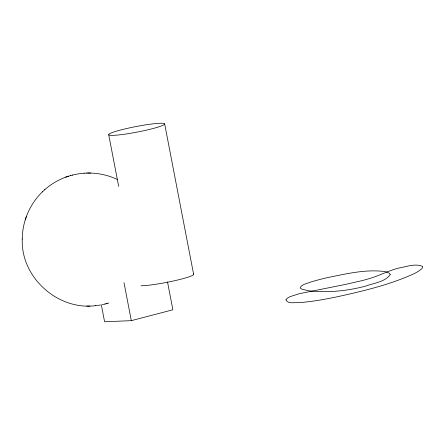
<?xml version="1.0" encoding="UTF-8"?>
<svg xmlns="http://www.w3.org/2000/svg" width="445" height="445" viewBox="0 0 445 445"><rect width="100%" height="100%" fill="white"/><g stroke="black" fill="none" stroke-linecap="round" stroke-linejoin="round"><path stroke-width="0.67" d="M95.692 305.676C57.85 310.66 20.681 277.402 22.256 238.976M22.25 239.137C22.306 221.46 29.776 203.96 42.536 191.728M26.411 216.42L25.254 219.797M44.656 189.765C52.143 183.145 61.137 178.184 70.788 175.519M42.292 191.956L44.884 189.553M68.491 176.198L65.654 177.171M108.752 302.978L106.733 303.562M72.318 175.108L77.953 173.912L84.161 173.194M105.198 303.974L102.367 304.647M70.41 175.619L72.568 175.041M104.948 304.041L107.106 303.462M101.321 304.775L104.592 321.763L131.314 320.661L172.877 309.787L167.509 281.924M100.648 304.986L95.503 305.704M86.647 173.072C97.177 172.716 107.768 174.952 117.28 179.463M84.022 173.205L86.836 173.061M87.665 173.038L90.73 173.061M86.786 306.021L89.851 306.043M164.672 123.971A28.497 2.831 -10.9 0 1 122.648 134.468A28.497 2.831 -10.9 0 1 122.737 129.462A28.497 2.831 -10.9 0 1 164.672 123.971L193.631 274.37M108.697 134.629L118.659 186.349M123.988 282.608L131.314 320.661M193.353 274.014A28.497 2.831 -10.9 0 1 174.434 280.756A28.497 2.831 -10.9 0 1 141.059 285.762M285.957 299.874C287.915 304.352 295.308 302.211 299.279 302.622C311.394 301.755 323.37 299.568 335.274 297.21C362.013 291.33 389.052 285.139 414.05 273.692A189.67 18.84 -10.9 0 0 418.79 271.011C420.241 269.826 422.85 268.663 422.672 266.466C415.257 263.067 406.068 266.9 398.32 268.151C388.196 270.816 378.918 275.889 368.849 278.737A36.49 3.627 -10.9 0 1 361.635 280.723L344.925 284.527L299.463 293.661L289.856 296.715L287.125 298.322L285.957 299.874M390.198 274.749C384.652 282.141 373.622 283.103 365.373 286.18C348.98 290.513 331.903 292.421 314.96 291.375A244.372 24.269 -10.9 0 1 308.062 290.68L301.71 289.1L300.325 288.021L300.191 287.409C302.472 283.904 307.501 283.498 311.099 281.93A40.823 4.055 -10.9 0 1 327.865 277.535C346.488 273.809 365.645 269.097 384.741 271.55A162.826 16.17 -10.9 0 1 387.589 272.284L389.781 273.569L390.198 274.749"/></g></svg>
